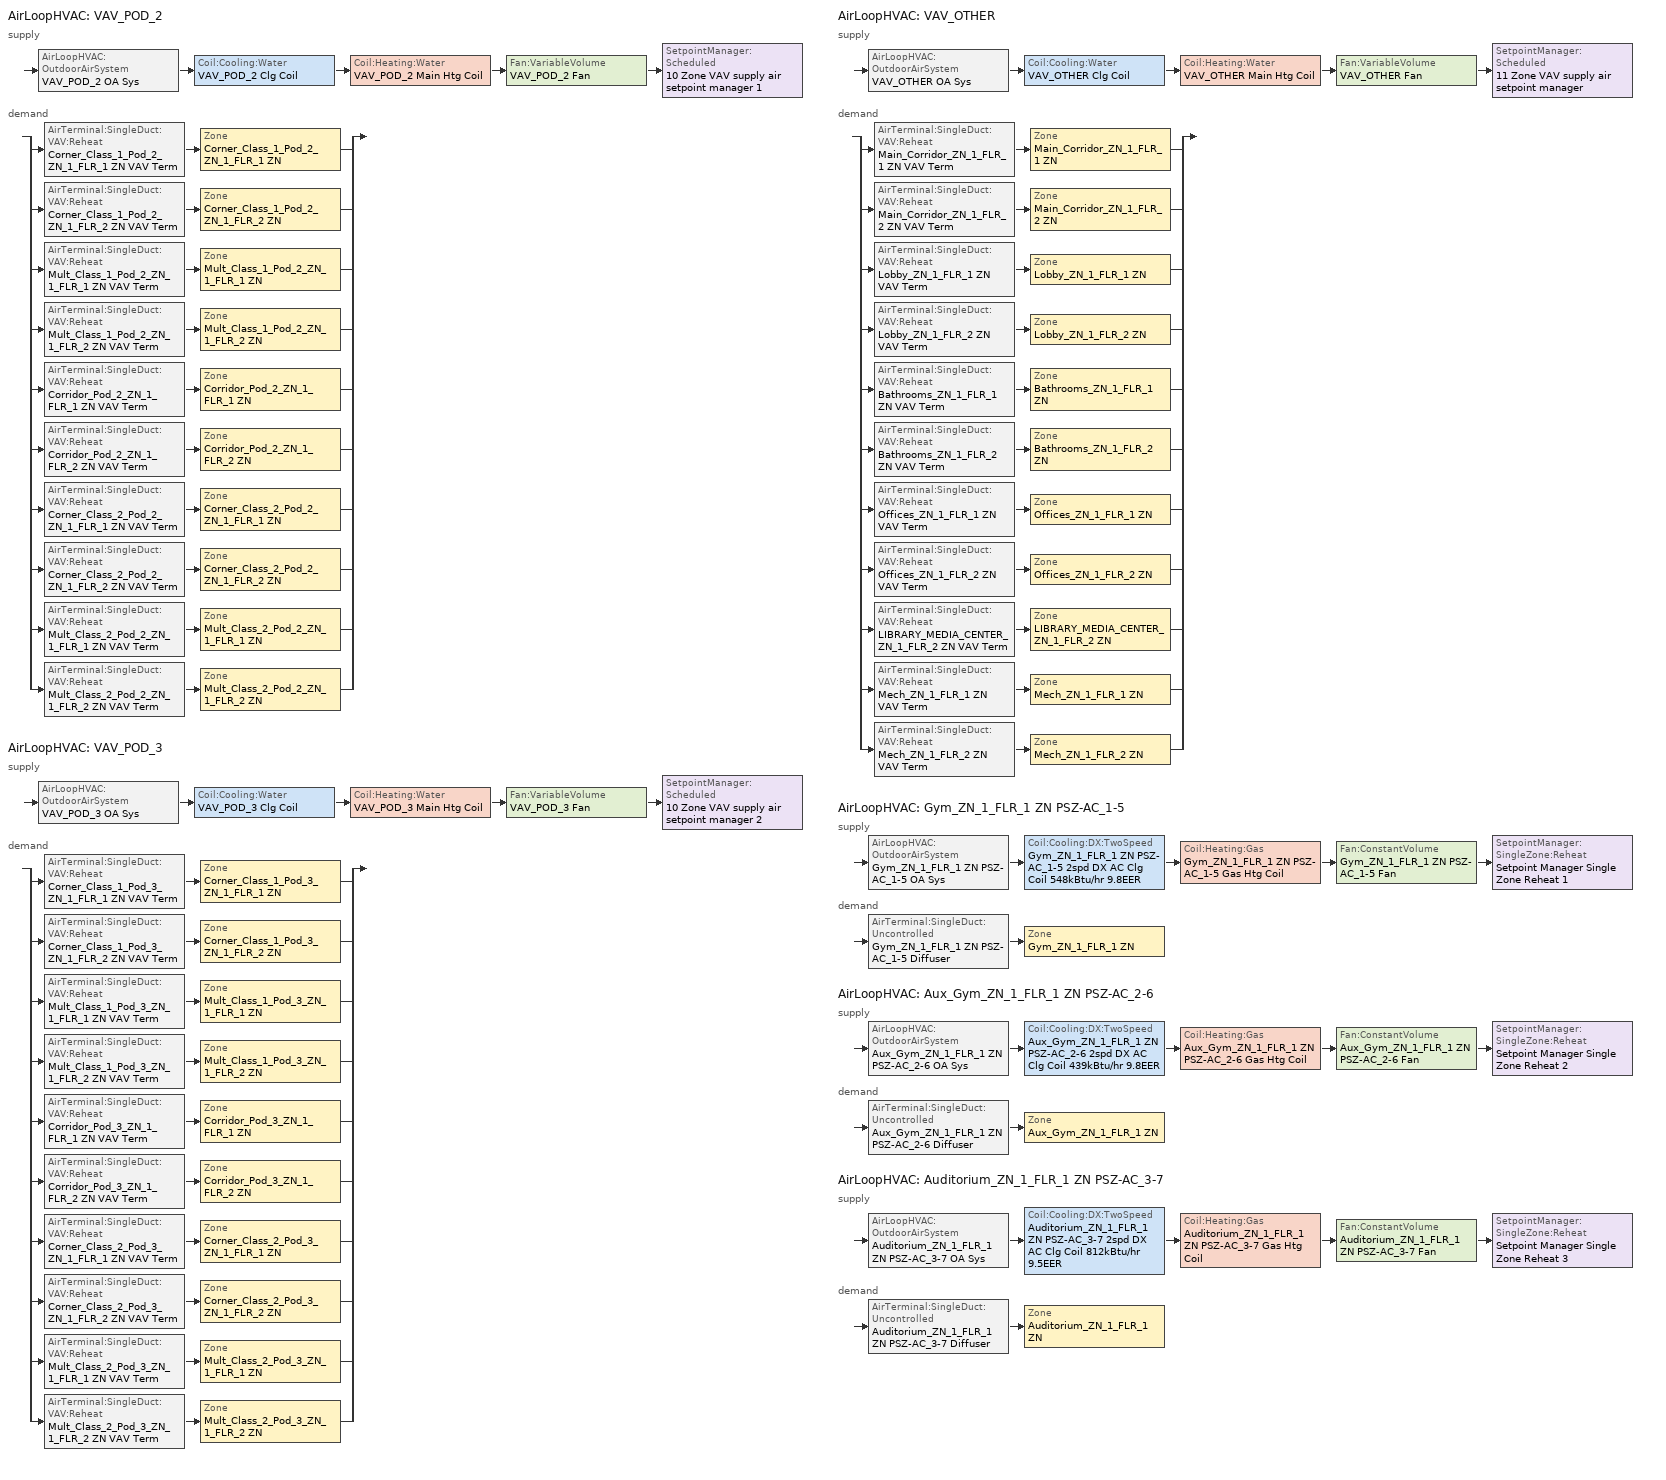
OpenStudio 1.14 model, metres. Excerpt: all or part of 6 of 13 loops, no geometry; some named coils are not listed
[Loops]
AirLoopHVAC 'VAV_POD_2'
 supply: AirLoopHVAC:OutdoorAirSystem 'VAV_POD_2 OA Sys' > Coil:Cooling:Water 'VAV_POD_2 Clg Coil' > Coil:Heating:Water 'VAV_POD_2 Main Htg Coil' > Fan:VariableVolume 'VAV_POD_2 Fan' > SetpointManager:Scheduled '10 Zone VAV supply air setpoint manager 1'
 demand: split
  | AirTerminal:SingleDuct:VAV:Reheat 'Corner_Class_1_Pod_2_ZN_1_FLR_1 ZN VAV Term' > Zone 'Corner_Class_1_Pod_2_ZN_1_FLR_1 ZN'
  | AirTerminal:SingleDuct:VAV:Reheat 'Corner_Class_1_Pod_2_ZN_1_FLR_2 ZN VAV Term' > Zone 'Corner_Class_1_Pod_2_ZN_1_FLR_2 ZN'
  | AirTerminal:SingleDuct:VAV:Reheat 'Mult_Class_1_Pod_2_ZN_1_FLR_1 ZN VAV Term' > Zone 'Mult_Class_1_Pod_2_ZN_1_FLR_1 ZN'
  | AirTerminal:SingleDuct:VAV:Reheat 'Mult_Class_1_Pod_2_ZN_1_FLR_2 ZN VAV Term' > Zone 'Mult_Class_1_Pod_2_ZN_1_FLR_2 ZN'
  | AirTerminal:SingleDuct:VAV:Reheat 'Corridor_Pod_2_ZN_1_FLR_1 ZN VAV Term' > Zone 'Corridor_Pod_2_ZN_1_FLR_1 ZN'
  | AirTerminal:SingleDuct:VAV:Reheat 'Corridor_Pod_2_ZN_1_FLR_2 ZN VAV Term' > Zone 'Corridor_Pod_2_ZN_1_FLR_2 ZN'
  | AirTerminal:SingleDuct:VAV:Reheat 'Corner_Class_2_Pod_2_ZN_1_FLR_1 ZN VAV Term' > Zone 'Corner_Class_2_Pod_2_ZN_1_FLR_1 ZN'
  | AirTerminal:SingleDuct:VAV:Reheat 'Corner_Class_2_Pod_2_ZN_1_FLR_2 ZN VAV Term' > Zone 'Corner_Class_2_Pod_2_ZN_1_FLR_2 ZN'
  | AirTerminal:SingleDuct:VAV:Reheat 'Mult_Class_2_Pod_2_ZN_1_FLR_1 ZN VAV Term' > Zone 'Mult_Class_2_Pod_2_ZN_1_FLR_1 ZN'
  | AirTerminal:SingleDuct:VAV:Reheat 'Mult_Class_2_Pod_2_ZN_1_FLR_2 ZN VAV Term' > Zone 'Mult_Class_2_Pod_2_ZN_1_FLR_2 ZN'
AirLoopHVAC 'VAV_POD_3'
 supply: AirLoopHVAC:OutdoorAirSystem 'VAV_POD_3 OA Sys' > Coil:Cooling:Water 'VAV_POD_3 Clg Coil' > Coil:Heating:Water 'VAV_POD_3 Main Htg Coil' > Fan:VariableVolume 'VAV_POD_3 Fan' > SetpointManager:Scheduled '10 Zone VAV supply air setpoint manager 2'
 demand: split
  | AirTerminal:SingleDuct:VAV:Reheat 'Corner_Class_1_Pod_3_ZN_1_FLR_1 ZN VAV Term' > Zone 'Corner_Class_1_Pod_3_ZN_1_FLR_1 ZN'
  | AirTerminal:SingleDuct:VAV:Reheat 'Corner_Class_1_Pod_3_ZN_1_FLR_2 ZN VAV Term' > Zone 'Corner_Class_1_Pod_3_ZN_1_FLR_2 ZN'
  | AirTerminal:SingleDuct:VAV:Reheat 'Mult_Class_1_Pod_3_ZN_1_FLR_1 ZN VAV Term' > Zone 'Mult_Class_1_Pod_3_ZN_1_FLR_1 ZN'
  | AirTerminal:SingleDuct:VAV:Reheat 'Mult_Class_1_Pod_3_ZN_1_FLR_2 ZN VAV Term' > Zone 'Mult_Class_1_Pod_3_ZN_1_FLR_2 ZN'
  | AirTerminal:SingleDuct:VAV:Reheat 'Corridor_Pod_3_ZN_1_FLR_1 ZN VAV Term' > Zone 'Corridor_Pod_3_ZN_1_FLR_1 ZN'
  | AirTerminal:SingleDuct:VAV:Reheat 'Corridor_Pod_3_ZN_1_FLR_2 ZN VAV Term' > Zone 'Corridor_Pod_3_ZN_1_FLR_2 ZN'
  | AirTerminal:SingleDuct:VAV:Reheat 'Corner_Class_2_Pod_3_ZN_1_FLR_1 ZN VAV Term' > Zone 'Corner_Class_2_Pod_3_ZN_1_FLR_1 ZN'
  | AirTerminal:SingleDuct:VAV:Reheat 'Corner_Class_2_Pod_3_ZN_1_FLR_2 ZN VAV Term' > Zone 'Corner_Class_2_Pod_3_ZN_1_FLR_2 ZN'
  | AirTerminal:SingleDuct:VAV:Reheat 'Mult_Class_2_Pod_3_ZN_1_FLR_1 ZN VAV Term' > Zone 'Mult_Class_2_Pod_3_ZN_1_FLR_1 ZN'
  | AirTerminal:SingleDuct:VAV:Reheat 'Mult_Class_2_Pod_3_ZN_1_FLR_2 ZN VAV Term' > Zone 'Mult_Class_2_Pod_3_ZN_1_FLR_2 ZN'
AirLoopHVAC 'VAV_OTHER'
 supply: AirLoopHVAC:OutdoorAirSystem 'VAV_OTHER OA Sys' > Coil:Cooling:Water 'VAV_OTHER Clg Coil' > Coil:Heating:Water 'VAV_OTHER Main Htg Coil' > Fan:VariableVolume 'VAV_OTHER Fan' > SetpointManager:Scheduled '11 Zone VAV supply air setpoint manager'
 demand: split
  | AirTerminal:SingleDuct:VAV:Reheat 'Main_Corridor_ZN_1_FLR_1 ZN VAV Term' > Zone 'Main_Corridor_ZN_1_FLR_1 ZN'
  | AirTerminal:SingleDuct:VAV:Reheat 'Main_Corridor_ZN_1_FLR_2 ZN VAV Term' > Zone 'Main_Corridor_ZN_1_FLR_2 ZN'
  | AirTerminal:SingleDuct:VAV:Reheat 'Lobby_ZN_1_FLR_1 ZN VAV Term' > Zone 'Lobby_ZN_1_FLR_1 ZN'
  | AirTerminal:SingleDuct:VAV:Reheat 'Lobby_ZN_1_FLR_2 ZN VAV Term' > Zone 'Lobby_ZN_1_FLR_2 ZN'
  | AirTerminal:SingleDuct:VAV:Reheat 'Bathrooms_ZN_1_FLR_1 ZN VAV Term' > Zone 'Bathrooms_ZN_1_FLR_1 ZN'
  | AirTerminal:SingleDuct:VAV:Reheat 'Bathrooms_ZN_1_FLR_2 ZN VAV Term' > Zone 'Bathrooms_ZN_1_FLR_2 ZN'
  | AirTerminal:SingleDuct:VAV:Reheat 'Offices_ZN_1_FLR_1 ZN VAV Term' > Zone 'Offices_ZN_1_FLR_1 ZN'
  | AirTerminal:SingleDuct:VAV:Reheat 'Offices_ZN_1_FLR_2 ZN VAV Term' > Zone 'Offices_ZN_1_FLR_2 ZN'
  | AirTerminal:SingleDuct:VAV:Reheat 'LIBRARY_MEDIA_CENTER_ZN_1_FLR_2 ZN VAV Term' > Zone 'LIBRARY_MEDIA_CENTER_ZN_1_FLR_2 ZN'
  | AirTerminal:SingleDuct:VAV:Reheat 'Mech_ZN_1_FLR_1 ZN VAV Term' > Zone 'Mech_ZN_1_FLR_1 ZN'
  | AirTerminal:SingleDuct:VAV:Reheat 'Mech_ZN_1_FLR_2 ZN VAV Term' > Zone 'Mech_ZN_1_FLR_2 ZN'
AirLoopHVAC 'Gym_ZN_1_FLR_1 ZN PSZ-AC_1-5'
 supply: AirLoopHVAC:OutdoorAirSystem 'Gym_ZN_1_FLR_1 ZN PSZ-AC_1-5 OA Sys' > Coil:Cooling:DX:TwoSpeed 'Gym_ZN_1_FLR_1 ZN PSZ-AC_1-5 2spd DX AC Clg Coil 548kBtu/hr 9.8EER' > Coil:Heating:Gas 'Gym_ZN_1_FLR_1 ZN PSZ-AC_1-5 Gas Htg Coil' > Fan:ConstantVolume 'Gym_ZN_1_FLR_1 ZN PSZ-AC_1-5 Fan' > SetpointManager:SingleZone:Reheat 'Setpoint Manager Single Zone Reheat 1'
 demand: AirTerminal:SingleDuct:Uncontrolled 'Gym_ZN_1_FLR_1 ZN PSZ-AC_1-5 Diffuser' > Zone 'Gym_ZN_1_FLR_1 ZN'
AirLoopHVAC 'Aux_Gym_ZN_1_FLR_1 ZN PSZ-AC_2-6'
 supply: AirLoopHVAC:OutdoorAirSystem 'Aux_Gym_ZN_1_FLR_1 ZN PSZ-AC_2-6 OA Sys' > Coil:Cooling:DX:TwoSpeed 'Aux_Gym_ZN_1_FLR_1 ZN PSZ-AC_2-6 2spd DX AC Clg Coil 439kBtu/hr 9.8EER' > Coil:Heating:Gas 'Aux_Gym_ZN_1_FLR_1 ZN PSZ-AC_2-6 Gas Htg Coil' > Fan:ConstantVolume 'Aux_Gym_ZN_1_FLR_1 ZN PSZ-AC_2-6 Fan' > SetpointManager:SingleZone:Reheat 'Setpoint Manager Single Zone Reheat 2'
 demand: AirTerminal:SingleDuct:Uncontrolled 'Aux_Gym_ZN_1_FLR_1 ZN PSZ-AC_2-6 Diffuser' > Zone 'Aux_Gym_ZN_1_FLR_1 ZN'
AirLoopHVAC 'Auditorium_ZN_1_FLR_1 ZN PSZ-AC_3-7'
 supply: AirLoopHVAC:OutdoorAirSystem 'Auditorium_ZN_1_FLR_1 ZN PSZ-AC_3-7 OA Sys' > Coil:Cooling:DX:TwoSpeed 'Auditorium_ZN_1_FLR_1 ZN PSZ-AC_3-7 2spd DX AC Clg Coil 812kBtu/hr 9.5EER' > Coil:Heating:Gas 'Auditorium_ZN_1_FLR_1 ZN PSZ-AC_3-7 Gas Htg Coil' > Fan:ConstantVolume 'Auditorium_ZN_1_FLR_1 ZN PSZ-AC_3-7 Fan' > SetpointManager:SingleZone:Reheat 'Setpoint Manager Single Zone Reheat 3'
 demand: AirTerminal:SingleDuct:Uncontrolled 'Auditorium_ZN_1_FLR_1 ZN PSZ-AC_3-7 Diffuser' > Zone 'Auditorium_ZN_1_FLR_1 ZN'
[Sizing:Zone] Zone Cooling Design Supply Air Temperature Input Method=SupplyAirTemperature; Zone Cooling Design Supply Air Temperature {C}=12.8; Zone Cooling Design Supply Air Temperature Difference {deltaC}=11.11; Zone Heating Design Supply Air Temperature Input Method=SupplyAirTemperature; Zone Heating Design Supply Air Temperature {C}=40; Zone Heating Design Supply Air Temperature Difference {deltaC}=11.11; Zone Cooling Design Supply Air Humidity Ratio {kg-H2O/kg-air}=0.0085; Zone Heating Design Supply Air Humidity Ratio {kg-H2O/kg-air}=0.008; Cooling Design Air Flow Method=DesignDay; Heating Design Air Flow Method=DesignDay; Account for Dedicated Outdoor Air System=No; Dedicated Outdoor Air System Control Strategy=NeutralSupplyAir; Dedicated Outdoor Air Low Setpoint Temperature for Design {C}=autosize; Dedicated Outdoor Air High Setpoint Temperature for Design {C}=autosize
Offices_ZN_1_FLR_1 ZN; Mult_Class_2_Pod_2_ZN_1_FLR_2 ZN; Lobby_ZN_1_FLR_2 ZN; Corridor_Pod_3_ZN_1_FLR_2 ZN; Mult_Class_2_Pod_3_ZN_1_FLR_1 ZN; Main_Corridor_ZN_1_FLR_2 ZN; Main_Corridor_ZN_1_FLR_1 ZN; Lobby_ZN_1_FLR_1 ZN; Mech_ZN_1_FLR_2 ZN; Corridor_Pod_3_ZN_1_FLR_1 ZN; Gym_ZN_1_FLR_1 ZN; Offices_ZN_1_FLR_2 ZN; Corner_Class_1_Pod_2_ZN_1_FLR_2 ZN; Corner_Class_2_Pod_2_ZN_1_FLR_2 ZN; Mult_Class_2_Pod_2_ZN_1_FLR_1 ZN; Mult_Class_2_Pod_3_ZN_1_FLR_2 ZN; Bathrooms_ZN_1_FLR_2 ZN; Aux_Gym_ZN_1_FLR_1 ZN; LIBRARY_MEDIA_CENTER_ZN_1_FLR_2 ZN; Auditorium_ZN_1_FLR_1 ZN; Corridor_Pod_2_ZN_1_FLR_1 ZN; Corner_Class_1_Pod_3_ZN_1_FLR_1 ZN; Mult_Class_1_Pod_2_ZN_1_FLR_2 ZN; Corridor_Pod_2_ZN_1_FLR_2 ZN; Mult_Class_1_Pod_2_ZN_1_FLR_1 ZN; Bathrooms_ZN_1_FLR_1 ZN; Mult_Class_1_Pod_3_ZN_1_FLR_1 ZN; Corner_Class_1_Pod_2_ZN_1_FLR_1 ZN; Corner_Class_2_Pod_2_ZN_1_FLR_1 ZN; Corner_Class_1_Pod_3_ZN_1_FLR_2 ZN; Mult_Class_1_Pod_3_ZN_1_FLR_2 ZN; Corner_Class_2_Pod_3_ZN_1_FLR_1 ZN; Corner_Class_2_Pod_3_ZN_1_FLR_2 ZN
[Zone equipment]
Offices_ZN_1_FLR_1 ZN: Offices_ZN_1_FLR_1 ZN VAV Term
Mult_Class_2_Pod_2_ZN_1_FLR_2 ZN: Mult_Class_2_Pod_2_ZN_1_FLR_2 ZN VAV Term
Lobby_ZN_1_FLR_2 ZN: Lobby_ZN_1_FLR_2 ZN VAV Term
Corridor_Pod_3_ZN_1_FLR_2 ZN: Corridor_Pod_3_ZN_1_FLR_2 ZN VAV Term
Mult_Class_2_Pod_3_ZN_1_FLR_1 ZN: Mult_Class_2_Pod_3_ZN_1_FLR_1 ZN VAV Term
Main_Corridor_ZN_1_FLR_2 ZN: Main_Corridor_ZN_1_FLR_2 ZN VAV Term
Main_Corridor_ZN_1_FLR_1 ZN: Main_Corridor_ZN_1_FLR_1 ZN VAV Term
Lobby_ZN_1_FLR_1 ZN: Lobby_ZN_1_FLR_1 ZN VAV Term
Mech_ZN_1_FLR_2 ZN: Mech_ZN_1_FLR_2 ZN VAV Term
Corridor_Pod_3_ZN_1_FLR_1 ZN: Corridor_Pod_3_ZN_1_FLR_1 ZN VAV Term
Gym_ZN_1_FLR_1 ZN: Gym_ZN_1_FLR_1 ZN PSZ-AC_1-5 Diffuser
Offices_ZN_1_FLR_2 ZN: Offices_ZN_1_FLR_2 ZN VAV Term
Corner_Class_1_Pod_2_ZN_1_FLR_2 ZN: Corner_Class_1_Pod_2_ZN_1_FLR_2 ZN VAV Term
Corner_Class_2_Pod_2_ZN_1_FLR_2 ZN: Corner_Class_2_Pod_2_ZN_1_FLR_2 ZN VAV Term
Mult_Class_2_Pod_2_ZN_1_FLR_1 ZN: Mult_Class_2_Pod_2_ZN_1_FLR_1 ZN VAV Term
Mult_Class_2_Pod_3_ZN_1_FLR_2 ZN: Mult_Class_2_Pod_3_ZN_1_FLR_2 ZN VAV Term
Bathrooms_ZN_1_FLR_2 ZN: Bathrooms_ZN_1_FLR_2 ZN VAV Term, Bathrooms_ZN_1_FLR_2 ZN Exhaust Fan
Aux_Gym_ZN_1_FLR_1 ZN: Aux_Gym_ZN_1_FLR_1 ZN PSZ-AC_2-6 Diffuser
LIBRARY_MEDIA_CENTER_ZN_1_FLR_2 ZN: LIBRARY_MEDIA_CENTER_ZN_1_FLR_2 ZN VAV Term
Auditorium_ZN_1_FLR_1 ZN: Auditorium_ZN_1_FLR_1 ZN PSZ-AC_3-7 Diffuser
Corridor_Pod_2_ZN_1_FLR_1 ZN: Corridor_Pod_2_ZN_1_FLR_1 ZN VAV Term
Corner_Class_1_Pod_3_ZN_1_FLR_1 ZN: Corner_Class_1_Pod_3_ZN_1_FLR_1 ZN VAV Term
Mech_ZN_1_FLR_1 ZN: Mech_ZN_1_FLR_1 ZN VAV Term
Mult_Class_1_Pod_2_ZN_1_FLR_2 ZN: Mult_Class_1_Pod_2_ZN_1_FLR_2 ZN VAV Term
Corridor_Pod_2_ZN_1_FLR_2 ZN: Corridor_Pod_2_ZN_1_FLR_2 ZN VAV Term
Mult_Class_1_Pod_2_ZN_1_FLR_1 ZN: Mult_Class_1_Pod_2_ZN_1_FLR_1 ZN VAV Term
Bathrooms_ZN_1_FLR_1 ZN: Bathrooms_ZN_1_FLR_1 ZN VAV Term, Bathrooms_ZN_1_FLR_1 ZN Exhaust Fan
Mult_Class_1_Pod_3_ZN_1_FLR_1 ZN: Mult_Class_1_Pod_3_ZN_1_FLR_1 ZN VAV Term
Corner_Class_1_Pod_2_ZN_1_FLR_1 ZN: Corner_Class_1_Pod_2_ZN_1_FLR_1 ZN VAV Term
Corner_Class_2_Pod_2_ZN_1_FLR_1 ZN: Corner_Class_2_Pod_2_ZN_1_FLR_1 ZN VAV Term
Corner_Class_1_Pod_3_ZN_1_FLR_2 ZN: Corner_Class_1_Pod_3_ZN_1_FLR_2 ZN VAV Term
Mult_Class_1_Pod_3_ZN_1_FLR_2 ZN: Mult_Class_1_Pod_3_ZN_1_FLR_2 ZN VAV Term
Corner_Class_2_Pod_3_ZN_1_FLR_1 ZN: Corner_Class_2_Pod_3_ZN_1_FLR_1 ZN VAV Term
Corner_Class_2_Pod_3_ZN_1_FLR_2 ZN: Corner_Class_2_Pod_3_ZN_1_FLR_2 ZN VAV Term
[SetpointManager:Scheduled] Control Variable=Temperature
Name | Schedule
10 Zone VAV supply air setpoint manager 1 | Supply Air Temp - 55.04F 1
10 Zone VAV supply air setpoint manager 2 | Supply Air Temp - 55.04F 2
11 Zone VAV supply air setpoint manager | Supply Air Temp - 55.04F 3
[AirLoopHVAC] Availability Schedule=SchoolSecondary HVACOperationSchd; Design Supply Air Flow Rate {m3/s}=AutoSize
Name | Availability Manager
VAV_POD_2 | Availability Manager Night Cycle 2
VAV_POD_3 | Availability Manager Night Cycle 3
VAV_OTHER | Availability Manager Night Cycle 4
Gym_ZN_1_FLR_1 ZN PSZ-AC_1-5 | Availability Manager Night Cycle 5
Aux_Gym_ZN_1_FLR_1 ZN PSZ-AC_2-6 | Availability Manager Night Cycle 6
Auditorium_ZN_1_FLR_1 ZN PSZ-AC_3-7 | Availability Manager Night Cycle 7
[Sizing:System] Type of Load to Size On=Sensible; Preheat Design Temperature {C}=7; Preheat Design Humidity Ratio {kg-H2O/kg-Air}=0.008; Precool Design Temperature {C}=12.8; Precool Design Humidity Ratio {kg-H2O/kg-Air}=0.008; Central Cooling Design Supply Air Temperature {C}=12.8; Sizing Option=Coincident; 100% Outdoor Air in Cooling=No; 100% Outdoor Air in Heating=No; Central Cooling Design Supply Air Humidity Ratio {kg-H2O/kg-Air}=0.0085; Central Heating Design Supply Air Humidity Ratio {kg-H2O/kg-Air}=0.008; Cooling Design Air Flow Method=DesignDay; Cooling Design Air Flow Rate {m3/s}=0; Heating Design Air Flow Method=DesignDay; Heating Design Air Flow Rate {m3/s}=0; System Outdoor Air Method=ZoneSum; Zone Maximum Outdoor Air Fraction=1; Cooling Supply Air Flow Rate Per Floor Area {m3/s-m2}=0.00996765; Cooling Fraction of Autosized Cooling Supply Air Flow Rate=1; Cooling Supply Air Flow Rate Per Unit Cooling Capacity {m3/s-W}=3.94755e-05; Heating Supply Air Flow Rate Per Floor Area {m3/s-m2}=0.00996765; Heating Fraction of Autosized Heating Supply Air Flow Rate=1; Heating Fraction of Autosized Cooling Supply Air Flow Rate=1; Heating Supply Air Flow Rate Per Unit Heating Capacity {m3/s-W}=3.15882e-05; Cooling Design Capacity Method=CoolingDesignCapacity; Cooling Design Capacity {W}=autosize; Cooling Design Capacity Per Floor Area {W/m2}=234.7; Fraction of Autosized Cooling Design Capacity=1; Heating Design Capacity Method=HeatingDesignCapacity; Heating Design Capacity {W}=autosize; Heating Design Capacity Per Floor Area {W/m2}=157; Fraction of Autosized Heating Design Capacity=1; Central Cooling Capacity Control Method=OnOff
Name | Design Outdoor Air Flow Rate {m3/s} | Minimum System Air Flow Ratio | Central Heating Design Supply Air Temperature {C}
VAV_POD_2; VAV_POD_3 | 9.493504 | 0.3 | 12.8
VAV_OTHER | 4.61027 | 0.3 | 12.8
Gym_ZN_1_FLR_1 ZN PSZ-AC_1-5; Aux_Gym_ZN_1_FLR_1 ZN PSZ-AC_2-6; Auditorium_ZN_1_FLR_1 ZN PSZ-AC_3-7 | Autosize | 1 | 40
[Fan:VariableVolume] Availability Schedule=Always On Discrete; Fan Efficiency=0.61165; Pressure Rise {Pa}=1389.92; Maximum Flow Rate {m3/s}=Autosize; Fan Power Minimum Flow Rate Input Method=Fraction; Fan Power Minimum Flow Fraction=0.25; Fan Power Minimum Air Flow Rate {m3/s}=0; Motor Efficiency=0.941; Motor In Airstream Fraction=1; Fan Power Coefficient 1=0.04076; Fan Power Coefficient 2=0.0881; Fan Power Coefficient 3=-0.0729; Fan Power Coefficient 4=0.9437; Fan Power Coefficient 5=0
VAV_POD_2 Fan; VAV_POD_3 Fan; VAV_OTHER Fan
[Controller:OutdoorAir] Maximum Outdoor Air Flow Rate {m3/s}=Autosize; Economizer Control Type=DifferentialEnthalpy; Economizer Control Action Type=ModulateFlow; Lockout Type=NoLockout; Minimum Limit Type=FixedMinimum; High Humidity Control=No; Heat Recovery Bypass Control Type=BypassWhenOAFlowGreaterThanMinimum
Name | Minimum Outdoor Air Flow Rate {m3/s} | Controller Mechanical Ventilation | Minimum Outdoor Air Schedule | Maximum Fraction of Outdoor Air Schedule
VAV_POD_2 OA Controller | autosize | VAV_POD_2 Vent Controller
VAV_POD_3 OA Controller | autosize | VAV_POD_3 Vent Controller
VAV_OTHER OA Controller | autosize | VAV_OTHER Vent Controller
Gym_ZN_1_FLR_1 ZN PSZ-AC_1-5 OA Sys Controller | Autosize | Controller Mechanical Ventilation 1 | SchoolSecondary MinOA_MotorizedDamper_Sched | GymZN1FLR1ZNPSZAC15maxOASch
Aux_Gym_ZN_1_FLR_1 ZN PSZ-AC_2-6 OA Sys Controller | Autosize | Controller Mechanical Ventilation 2 | SchoolSecondary MinOA_MotorizedDamper_Sched | AuxGymZN1FLR1ZNPSZAC26maxOASch
Auditorium_ZN_1_FLR_1 ZN PSZ-AC_3-7 OA Sys Controller | Autosize | Controller Mechanical Ventilation 3 | SchoolSecondary MinOA_MotorizedDamper_Sched | AuditoriumZN1FLR1ZNPSZAC37maxOASch
[Controller:MechanicalVentilation] Availability Schedule=Always On Discrete; System Outdoor Air Method=ZoneSum
VAV_POD_2 Vent Controller; VAV_POD_3 Vent Controller; VAV_OTHER Vent Controller; Controller Mechanical Ventilation 1; Controller Mechanical Ventilation 2; Controller Mechanical Ventilation 3
[AirLoopHVAC:OutdoorAirSystem]
Name | Controller
VAV_POD_2 OA Sys | VAV_POD_2 OA Controller
VAV_POD_3 OA Sys | VAV_POD_3 OA Controller
VAV_OTHER OA Sys | VAV_OTHER OA Controller
Gym_ZN_1_FLR_1 ZN PSZ-AC_1-5 OA Sys | Gym_ZN_1_FLR_1 ZN PSZ-AC_1-5 OA Sys Controller
Aux_Gym_ZN_1_FLR_1 ZN PSZ-AC_2-6 OA Sys | Aux_Gym_ZN_1_FLR_1 ZN PSZ-AC_2-6 OA Sys Controller
Auditorium_ZN_1_FLR_1 ZN PSZ-AC_3-7 OA Sys | Auditorium_ZN_1_FLR_1 ZN PSZ-AC_3-7 OA Sys Controller
[AvailabilityManager:NightCycle] Control Type=CycleOnAny; Thermostat Tolerance {deltaC}=1
Name | Cycling Run Time {s}
Availability Manager Night Cycle 2; Availability Manager Night Cycle 3; Availability Manager Night Cycle 4 | 3600
Availability Manager Night Cycle 5; Availability Manager Night Cycle 6; Availability Manager Night Cycle 7 | 1800
[AirTerminal:SingleDuct:VAV:Reheat] Availability Schedule=Always On Discrete; Maximum Air Flow Rate {m3/s}=AutoSize; Zone Minimum Air Flow Input Method=Constant; Fixed Minimum Air Flow Rate {m3/s}=0; Maximum Hot Water or Steam Flow Rate {m3/s}=AutoSize; Minimum Hot Water or Steam Flow Rate {m3/s}=0; Convergence Tolerance=0.001; Damper Heating Action=Reverse; Maximum Flow per Zone Floor Area During Reheat {m3/s-m2}=0; Maximum Flow Fraction During Reheat=0.5; Maximum Reheat Air Temperature {C}=40; Control For Outdoor Air=No
Name | Constant Minimum Air Flow Fraction | Reheat Coil
Corner_Class_1_Pod_2_ZN_1_FLR_1 ZN VAV Term | 0.7 | Corner_Class_1_Pod_2_ZN_1_FLR_1 ZN Rht Coil
Corner_Class_1_Pod_2_ZN_1_FLR_2 ZN VAV Term | 0.7 | Corner_Class_1_Pod_2_ZN_1_FLR_2 ZN Rht Coil
Mult_Class_1_Pod_2_ZN_1_FLR_1 ZN VAV Term | 0.7 | Mult_Class_1_Pod_2_ZN_1_FLR_1 ZN Rht Coil
Mult_Class_1_Pod_2_ZN_1_FLR_2 ZN VAV Term | 0.7 | Mult_Class_1_Pod_2_ZN_1_FLR_2 ZN Rht Coil
Corridor_Pod_2_ZN_1_FLR_1 ZN VAV Term | 0.260461 | Corridor_Pod_2_ZN_1_FLR_1 ZN Rht Coil
Corridor_Pod_2_ZN_1_FLR_2 ZN VAV Term | 0.2 | Corridor_Pod_2_ZN_1_FLR_2 ZN Rht Coil
Corner_Class_2_Pod_2_ZN_1_FLR_1 ZN VAV Term | 0.7 | Corner_Class_2_Pod_2_ZN_1_FLR_1 ZN Rht Coil
Corner_Class_2_Pod_2_ZN_1_FLR_2 ZN VAV Term | 0.7 | Corner_Class_2_Pod_2_ZN_1_FLR_2 ZN Rht Coil
Mult_Class_2_Pod_2_ZN_1_FLR_1 ZN VAV Term | 0.7 | Mult_Class_2_Pod_2_ZN_1_FLR_1 ZN Rht Coil
Mult_Class_2_Pod_2_ZN_1_FLR_2 ZN VAV Term | 0.7 | Mult_Class_2_Pod_2_ZN_1_FLR_2 ZN Rht Coil
Corner_Class_1_Pod_3_ZN_1_FLR_1 ZN VAV Term | 0.7 | Corner_Class_1_Pod_3_ZN_1_FLR_1 ZN Rht Coil
Corner_Class_1_Pod_3_ZN_1_FLR_2 ZN VAV Term | 0.7 | Corner_Class_1_Pod_3_ZN_1_FLR_2 ZN Rht Coil
Mult_Class_1_Pod_3_ZN_1_FLR_1 ZN VAV Term | 0.7 | Mult_Class_1_Pod_3_ZN_1_FLR_1 ZN Rht Coil
Mult_Class_1_Pod_3_ZN_1_FLR_2 ZN VAV Term | 0.7 | Mult_Class_1_Pod_3_ZN_1_FLR_2 ZN Rht Coil
Corridor_Pod_3_ZN_1_FLR_1 ZN VAV Term | 0.266166 | Corridor_Pod_3_ZN_1_FLR_1 ZN Rht Coil
Corridor_Pod_3_ZN_1_FLR_2 ZN VAV Term | 0.2 | Corridor_Pod_3_ZN_1_FLR_2 ZN Rht Coil
Corner_Class_2_Pod_3_ZN_1_FLR_1 ZN VAV Term | 0.7 | Corner_Class_2_Pod_3_ZN_1_FLR_1 ZN Rht Coil
Corner_Class_2_Pod_3_ZN_1_FLR_2 ZN VAV Term | 0.7 | Corner_Class_2_Pod_3_ZN_1_FLR_2 ZN Rht Coil
Mult_Class_2_Pod_3_ZN_1_FLR_1 ZN VAV Term | 0.7 | Mult_Class_2_Pod_3_ZN_1_FLR_1 ZN Rht Coil
Mult_Class_2_Pod_3_ZN_1_FLR_2 ZN VAV Term | 0.7 | Mult_Class_2_Pod_3_ZN_1_FLR_2 ZN Rht Coil
Main_Corridor_ZN_1_FLR_1 ZN VAV Term | 0.37827 | Main_Corridor_ZN_1_FLR_1 ZN Rht Coil
Main_Corridor_ZN_1_FLR_2 ZN VAV Term | 0.24547 | Main_Corridor_ZN_1_FLR_2 ZN Rht Coil
Lobby_ZN_1_FLR_1 ZN VAV Term | 0.304504 | Lobby_ZN_1_FLR_1 ZN Rht Coil
Lobby_ZN_1_FLR_2 ZN VAV Term | 0.201836 | Lobby_ZN_1_FLR_2 ZN Rht Coil
Bathrooms_ZN_1_FLR_1 ZN VAV Term | 0.296784 | Bathrooms_ZN_1_FLR_1 ZN Rht Coil
Bathrooms_ZN_1_FLR_2 ZN VAV Term | 0.203394 | Bathrooms_ZN_1_FLR_2 ZN Rht Coil
Offices_ZN_1_FLR_1 ZN VAV Term | 0.259519 | Offices_ZN_1_FLR_1 ZN Rht Coil
Offices_ZN_1_FLR_2 ZN VAV Term | 0.2 | Offices_ZN_1_FLR_2 ZN Rht Coil
LIBRARY_MEDIA_CENTER_ZN_1_FLR_2 ZN VAV Term | 0.7 | LIBRARY_MEDIA_CENTER_ZN_1_FLR_2 ZN Rht Coil
Mech_ZN_1_FLR_1 ZN VAV Term | 0.36199 | Mech_ZN_1_FLR_1 ZN Rht Coil
Mech_ZN_1_FLR_2 ZN VAV Term | 0.670248 | Mech_ZN_1_FLR_2 ZN Rht Coil
[SetpointManager:SingleZone:Reheat] Minimum Supply Air Temperature {C}=10; Maximum Supply Air Temperature {C}=50
Name | Control Zone
Setpoint Manager Single Zone Reheat 1 | Gym_ZN_1_FLR_1 ZN
Setpoint Manager Single Zone Reheat 2 | Aux_Gym_ZN_1_FLR_1 ZN
Setpoint Manager Single Zone Reheat 3 | Auditorium_ZN_1_FLR_1 ZN
[Fan:ConstantVolume] Availability Schedule=SchoolSecondary HVACOperationSchd; Pressure Rise {Pa}=1018.77; Maximum Flow Rate {m3/s}=AutoSize
Name | Fan Efficiency | Motor Efficiency
Gym_ZN_1_FLR_1 ZN PSZ-AC_1-5 Fan; Aux_Gym_ZN_1_FLR_1 ZN PSZ-AC_2-6 Fan | 0.6006 | 0.924
Auditorium_ZN_1_FLR_1 ZN PSZ-AC_3-7 Fan | 0.6084 | 0.936
[Coil:Heating:Gas] Availability Schedule=Always On Discrete; Gas Burner Efficiency=0.8; Nominal Capacity {W}=AutoSize; Parasitic Electric Load {W}=0; Parasitic Gas Load {W}=0
Gym_ZN_1_FLR_1 ZN PSZ-AC_1-5 Gas Htg Coil; Aux_Gym_ZN_1_FLR_1 ZN PSZ-AC_2-6 Gas Htg Coil; Auditorium_ZN_1_FLR_1 ZN PSZ-AC_3-7 Gas Htg Coil
[Coil:Cooling:DX:TwoSpeed] Availability Schedule=Always On Discrete; Rated High Speed Total Cooling Capacity {W}=Autosize; Rated High Speed Sensible Heat Ratio=Autosize; Rated High Speed Air Flow Rate {m3/s}=Autosize; Rated Low Speed Total Cooling Capacity {W}=Autosize; Rated Low Speed Sensible Heat Ratio=0.69; Condenser Type=AirCooled; High Speed Evaporative Condenser Effectiveness=0; High Speed Evaporative Condenser Air Flow Rate {m3/s}=Autosize; High Speed Evaporative Condenser Pump Rated Power Consumption {W}=Autosize; Low Speed Evaporative Condenser Effectiveness=0; Low Speed Evaporative Condenser Air Flow Rate {m3/s}=Autosize; Low Speed Evaporative Condenser Pump Rated Power Consumption {W}=Autosize; Basin Heater Capacity {W/K}=10; Basin Heater Setpoint Temperature {C}=2
Name | Rated High Speed COP {W/W} | Total Cooling Capacity Function of Temperature Curve | Total Cooling Capacity Function of Flow Fraction Curve | Energy Input Ratio Function of Temperature Curve | Energy Input Ratio Function of Flow Fraction Curve | Part Load Fraction Correlation Curve | Rated Low Speed COP {W/W} | Low Speed Total Cooling Capacity Function of Temperature Curve | Low Speed Energy Input Ratio Function of Temperature Curve
Gym_ZN_1_FLR_1 ZN PSZ-AC_1-5 2spd DX AC Clg Coil 548kBtu/hr 9.8EER | 3.39929 | PSZ-AC_Unitary_PackagecoolCapFT 6 | PSZ-AC_Unitary_PackagecoolFFF 3 | PSZ-AC DX Unitary Package EIRFT 6 | PSZ-AC_Unitary_PackagecoolEIRFFF 3 | PSZ-AC_Unitary_PackagecoolPLR 3 | 3.39929 | PSZ-AC_Unitary_PackagecoolCapFT 7 | PSZ-AC DX Unitary Package EIRFT 7
Aux_Gym_ZN_1_FLR_1 ZN PSZ-AC_2-6 2spd DX AC Clg Coil 439kBtu/hr 9.8EER | 3.39929 | PSZ-AC_Unitary_PackagecoolCapFT 2 | PSZ-AC_Unitary_PackagecoolFFF 1 | PSZ-AC DX Unitary Package EIRFT 2 | PSZ-AC_Unitary_PackagecoolEIRFFF 1 | PSZ-AC_Unitary_PackagecoolPLR 1 | 3.39929 | PSZ-AC_Unitary_PackagecoolCapFT 3 | PSZ-AC DX Unitary Package EIRFT 3
Auditorium_ZN_1_FLR_1 ZN PSZ-AC_3-7 2spd DX AC Clg Coil 812kBtu/hr 9.5EER | 3.2994 | PSZ-AC_Unitary_PackagecoolCapFT | PSZ-AC_Unitary_PackagecoolFFF | PSZ-AC DX Unitary Package EIRFT | PSZ-AC_Unitary_PackagecoolEIRFFF | PSZ-AC_Unitary_PackagecoolPLR | 3.2994 | PSZ-AC_Unitary_PackagecoolCapFT 1 | PSZ-AC DX Unitary Package EIRFT 1
[AirTerminal:SingleDuct:Uncontrolled] Availability Schedule=Always On Discrete; Maximum Air Flow Rate {m3/s}=AutoSize
Gym_ZN_1_FLR_1 ZN PSZ-AC_1-5 Diffuser; Aux_Gym_ZN_1_FLR_1 ZN PSZ-AC_2-6 Diffuser; Auditorium_ZN_1_FLR_1 ZN PSZ-AC_3-7 Diffuser
[Fan:ZoneExhaust] Availability Schedule=SchoolSecondary Hours_of_operation; Fan Efficiency=0.385; Pressure Rise {Pa}=124.544; Maximum Flow Rate {m3/s}=0.283168; System Availability Manager Coupling Mode=Decoupled
Bathrooms_ZN_1_FLR_1 ZN Exhaust Fan; Bathrooms_ZN_1_FLR_2 ZN Exhaust Fan
[EnergyManagementSystem:Sensor]
Name | Output Variable or Output Meter Index Key | Output Variable or Output Meter
AuditoriumZN1FLR1ZNPSZAC37DATRqd | Node 356 | System Node Setpoint Temperature
AuditoriumZN1FLR1ZNPSZAC37HeatingRTF | Auditorium_ZN_1_FLR_1 ZN PSZ-AC_3-7 Gas Htg Coil | Heating Coil Runtime Fraction
AuditoriumZN1FLR1ZNPSZAC37RTF | Auditorium_ZN_1_FLR_1 ZN PSZ-AC_3-7 2spd DX AC Clg Coil 812kBtu/hr 9.5EER | Cooling Coil Runtime Fraction
AuxGymZN1FLR1ZNPSZAC26DATRqd | Node 345 | System Node Setpoint Temperature
AuxGymZN1FLR1ZNPSZAC26HeatingRTF | Aux_Gym_ZN_1_FLR_1 ZN PSZ-AC_2-6 Gas Htg Coil | Heating Coil Runtime Fraction
AuxGymZN1FLR1ZNPSZAC26RTF | Aux_Gym_ZN_1_FLR_1 ZN PSZ-AC_2-6 2spd DX AC Clg Coil 439kBtu/hr 9.8EER | Cooling Coil Runtime Fraction
GymZN1FLR1ZNPSZAC15DATRqd | Node 334 | System Node Setpoint Temperature
GymZN1FLR1ZNPSZAC15HeatingRTF | Gym_ZN_1_FLR_1 ZN PSZ-AC_1-5 Gas Htg Coil | Heating Coil Runtime Fraction
GymZN1FLR1ZNPSZAC15RTF | Gym_ZN_1_FLR_1 ZN PSZ-AC_1-5 2spd DX AC Clg Coil 548kBtu/hr 9.8EER | Cooling Coil Runtime Fraction
[EnergyManagementSystem:InternalVariable]
Name | Internal Data Index Key | Internal Data Type
AuditoriumZN1FLR1ZNPSZAC37OADesignMass | Auditorium_ZN_1_FLR_1 ZN PSZ-AC_3-7 OA Sys Controller | Outdoor Air Controller Minimum Mass Flow Rate
AuditoriumZN1FLR1ZNPSZAC37FanDesignPressure | Auditorium_ZN_1_FLR_1 ZN PSZ-AC_3-7 Fan | Fan Nominal Pressure Rise
AuditoriumZN1FLR1ZNPSZAC37DesignFlowMass | Auditorium_ZN_1_FLR_1 ZN PSZ-AC_3-7 OA Sys Controller | Outdoor Air Controller Maximum Mass Flow Rate
AuxGymZN1FLR1ZNPSZAC26OADesignMass | Aux_Gym_ZN_1_FLR_1 ZN PSZ-AC_2-6 OA Sys Controller | Outdoor Air Controller Minimum Mass Flow Rate
AuxGymZN1FLR1ZNPSZAC26FanDesignPressure | Aux_Gym_ZN_1_FLR_1 ZN PSZ-AC_2-6 Fan | Fan Nominal Pressure Rise
AuxGymZN1FLR1ZNPSZAC26DesignFlowMass | Aux_Gym_ZN_1_FLR_1 ZN PSZ-AC_2-6 OA Sys Controller | Outdoor Air Controller Maximum Mass Flow Rate
GymZN1FLR1ZNPSZAC15OADesignMass | Gym_ZN_1_FLR_1 ZN PSZ-AC_1-5 OA Sys Controller | Outdoor Air Controller Minimum Mass Flow Rate
GymZN1FLR1ZNPSZAC15FanDesignPressure | Gym_ZN_1_FLR_1 ZN PSZ-AC_1-5 Fan | Fan Nominal Pressure Rise
GymZN1FLR1ZNPSZAC15DesignFlowMass | Gym_ZN_1_FLR_1 ZN PSZ-AC_1-5 OA Sys Controller | Outdoor Air Controller Maximum Mass Flow Rate
[EnergyManagementSystem:Program]
GymZN1FLR1ZNPSZAC15OptimumStartProg0: IF DaylightSavings==0 && DayOfWeek>1 && Hour==5 && OAT_3<23.9 && OAT_3>1.7; SET GymZN1FLR1ZNPSZAC15ClgSch0 = 29.4; SET GymZN1FLR1ZNPSZAC15HtgSch0 = 15.6; ELSEIF DaylightSavings==0 && DayOfWeek==1 && Hour==7 && OAT_3<23.9 && OAT_3>1.7; SET GymZN1FLR1ZNPSZAC15ClgSch0 = 29.4; SET GymZN1FLR1ZNPSZAC15HtgSch0 = 15.6; ELSEIF DaylightSavings==1 && DayOfWeek>1 && Hour==4 && OAT_3<23.9 && OAT_3>1.7; SET GymZN1FLR1ZNPSZAC15ClgSch0 = 29.4; SET GymZN1FLR1ZNPSZAC15HtgSch0 = 15.6; ELSEIF DaylightSavings==1 && DayOfWeek==1 && Hour==6 && OAT_3<23.9 && OAT_3>1.7; SET GymZN1FLR1ZNPSZAC15ClgSch0 = 29.4; SET GymZN1FLR1ZNPSZAC15HtgSch0 = 15.6; ELSE; SET GymZN1FLR1ZNPSZAC15ClgSch0 = NULL; SET GymZN1FLR1ZNPSZAC15HtgSch0 = NULL; ENDIF
KitchenZN1FLR1ZNPSZAC48SetNumberofStages: SET KitchenZN1FLR1ZNPSZAC48NumberofStages = 2
KitchenZN1FLR1ZNPSZAC48EconomizerCTRLProg: SET KitchenZN1FLR1ZNPSZAC48TimestepEconEff = 0.7; SET MaxE = 0.7; SET KitchenZN1FLR1ZNPSZAC48DATRqd = (KitchenZN1FLR1ZNPSZAC48DATRqd*1.8)+32; SET OATF = (OATF_4*1.8)+32; SET OAwbF = (OAWBC_4*1.8)+32; IF KitchenZN1FLR1ZNPSZAC48OAFlowMass > (KitchenZN1FLR1ZNPSZAC48OADesignMass*KitchenZN1FLR1ZNPSZAC48OASch); SET EconoActive = 1; ELSE; SET EconoActive = 0; ENDIF; SET dTNeeded = 75-KitchenZN1FLR1ZNPSZAC48DATRqd; SET CoolDesdT = ((98*0.15)+(75*(1-0.15)))-55; SET CoolLoad = dTNeeded/ CoolDesdT; IF CoolLoad > 1; SET CoolLoad = 1; ELSEIF CoolLoad < 0; SET CoolLoad = 0; ENDIF; IF EconoActive == 1; SET Stage = KitchenZN1FLR1ZNPSZAC48NumberofStages; IF Stage == 2; IF CoolLoad < 0.6; SET KitchenZN1FLR1ZNPSZAC48TimestepEconEff = MaxE; ELSE; SET ECOEff = 0-2.18919863612305; SET ECOEff = ECOEff+(0-0.674461284910428*CoolLoad); SET ECOEff = ECOEff+(0.000459106275872404*(OATF^2)); SET ECOEff = ECOEff+(0-0.00000484778537945252*(OATF^3)); SET ECOEff = ECOEff+(0.182915713033586*OAwbF); SET ECOEff = ECOEff+(0-0.00382838660261133*(OAwbF^2)); SET ECOEff = ECOEff+(0.0000255567460240583*(OAwbF^3)); SET KitchenZN1FLR1ZNPSZAC48TimestepEconEff = ECOEff; ENDIF; ELSE; SET ECOEff = 2.36337942464462; SET ECOEff = ECOEff+(0-0.409939515512619*CoolLoad); SET ECOEff = ECOEff+(0-0.0565205596792225*OAwbF); SET ECOEff = ECOEff+(0-0.0000632612294169389*(OATF^2)); SET KitchenZN1FLR1ZNPSZAC48TimestepEconEff = ECOEff+(0.000571724868775081*(OAwbF^2)); ENDIF; IF KitchenZN1FLR1ZNPSZAC48TimestepEconEff > MaxE; SET KitchenZN1FLR1ZNPSZAC48TimestepEconEff = MaxE; ELSEIF KitchenZN1FLR1ZNPSZAC48TimestepEconEff < (KitchenZN1FLR1ZNPSZAC48OADesignMass*KitchenZN1FLR1ZNPSZAC48OASch); SET KitchenZN1FLR1ZNPSZAC48TimestepEconEff = (KitchenZN1FLR1ZNPSZAC48OADesignMass*KitchenZN1FLR1ZNPSZAC48OASch); ENDIF; ENDIF
KitchenZN1FLR1ZNPSZAC48SetFanPar: IF KitchenZN1FLR1ZNPSZAC48NumberofStages == 1; Return; ENDIF; SET KitchenZN1FLR1ZNPSZAC48FanPwrExp = 2.2; SET OAFrac = KitchenZN1FLR1ZNPSZAC48OAFlowMass/KitchenZN1FLR1ZNPSZAC48DesignFlowMass; IF  OAFrac < 0.66; SET KitchenZN1FLR1ZNPSZAC48VenSpeed = 0.66; SET KitchenZN1FLR1ZNPSZAC48Stg1Spd = 0.66; ELSE; SET KitchenZN1FLR1ZNPSZAC48VenSpeed = OAFrac; SET KitchenZN1FLR1ZNPSZAC48Stg1Spd = OAFrac; ENDIF; SET KitchenZN1FLR1ZNPSZAC48Stg2Spd = 1.0; SET KitchenZN1FLR1ZNPSZAC48HeatSpeed = 1.0
KitchenZN1FLR1ZNPSZAC48FanControl: IF KitchenZN1FLR1ZNPSZAC48NumberofStages == 1; Return; ENDIF; IF KitchenZN1FLR1ZNPSZAC48HeatingRTF > 0; SET Heating = KitchenZN1FLR1ZNPSZAC48HeatingRTF; SET Ven = 1-KitchenZN1FLR1ZNPSZAC48HeatingRTF; SET Eco = 0; SET Stage1 = 0; SET Stage2 = 0; ELSE; SET Heating = 0; SET EcoSpeed = KitchenZN1FLR1ZNPSZAC48VenSpeed; IF KitchenZN1FLR1ZNPSZAC48SpeedRatio == 0; IF KitchenZN1FLR1ZNPSZAC48RTF > 0; SET Stage1 = KitchenZN1FLR1ZNPSZAC48RTF; SET Stage2 = 0; SET Ven = 1-KitchenZN1FLR1ZNPSZAC48RTF; SET Eco = 0; IF KitchenZN1FLR1ZNPSZAC48OAFlowMass > (KitchenZN1FLR1ZNPSZAC48OADesignMass*KitchenZN1FLR1ZNPSZAC48OASch); SET KitchenZN1FLR1ZNPSZAC48Stg1Spd = 1.0; ENDIF; ELSE; SET Stage1 = 0; SET Stage2 = 0; IF KitchenZN1FLR1ZNPSZAC48OAFlowMass > (KitchenZN1FLR1ZNPSZAC48OADesignMass*KitchenZN1FLR1ZNPSZAC48OASch); SET Eco = 1.0; SET Ven = 0; SET ExpDAT = KitchenZN1FLR1ZNPSZAC48DATRqd-(1-KitchenZN1FLR1ZNPSZAC48VenSpeed)*Kitchen_ZN_1_FLR_1_ZNTemp; SET ExpDAT = ExpDAT/KitchenZN1FLR1ZNPSZAC48VenSpeed; IF OATF_4 > ExpDAT; SET EcoSpeed = KitchenZN1FLR1ZNPSZAC48Stg2Spd; ENDIF; ELSE; SET Eco = 0; SET Ven = 1.0; ENDIF; ENDIF; ELSE; SET Stage1 = 1-KitchenZN1FLR1ZNPSZAC48SpeedRatio; SET Stage2 = KitchenZN1FLR1ZNPSZAC48SpeedRatio; SET Ven = 0; SET Eco = 0; IF KitchenZN1FLR1ZNPSZAC48OAFlowMass > (KitchenZN1FLR1ZNPSZAC48OADesignMass*KitchenZN1FLR1ZNPSZAC48OASch); SET KitchenZN1FLR1ZNPSZAC48Stg1Spd = 1.0; ENDIF; ENDIF; ENDIF; SET FPR = Ven*(KitchenZN1FLR1ZNPSZAC48VenSpeed ^ KitchenZN1FLR1ZNPSZAC48FanPwrExp); SET FPR = FPR+Eco*(EcoSpeed^KitchenZN1FLR1ZNPSZAC48FanPwrExp); SET FPR1 = Stage1*(KitchenZN1FLR1ZNPSZAC48Stg1Spd^KitchenZN1FLR1ZNPSZAC48FanPwrExp); SET FPR = FPR+FPR1; SET FPR2 = Stage2*(KitchenZN1FLR1ZNPSZAC48Stg2Spd^KitchenZN1FLR1ZNPSZAC48FanPwrExp); SET FPR = FPR+FPR2; SET FPR3 = Heating*(KitchenZN1FLR1ZNPSZAC48HeatSpeed^KitchenZN1FLR1ZNPSZAC48FanPwrExp); SET FanPwrRatio = FPR+ FPR3; SET KitchenZN1FLR1ZNPSZAC48FanPressure = KitchenZN1FLR1ZNPSZAC48FanDesignPressure*FanPwrRatio
VAVOTHEROptimumStartProg0: IF DaylightSavings==0 && DayOfWeek>1 && Hour==5 && OAT_4<23.9 && OAT_4>1.7; SET VAVOTHERClgSch0 = 29.4; SET VAVOTHERHtgSch0 = 15.6; ELSEIF DaylightSavings==0 && DayOfWeek==1 && Hour==7 && OAT_4<23.9 && OAT_4>1.7; SET VAVOTHERClgSch0 = 29.4; SET VAVOTHERHtgSch0 = 15.6; ELSEIF DaylightSavings==1 && DayOfWeek>1 && Hour==4 && OAT_4<23.9 && OAT_4>1.7; SET VAVOTHERClgSch0 = 29.4; SET VAVOTHERHtgSch0 = 15.6; ELSEIF DaylightSavings==1 && DayOfWeek==1 && Hour==6 && OAT_4<23.9 && OAT_4>1.7; SET VAVOTHERClgSch0 = 29.4; SET VAVOTHERHtgSch0 = 15.6; ELSE; SET VAVOTHERClgSch0 = NULL; SET VAVOTHERHtgSch0 = NULL; ENDIF
VAVOTHEROptimumStartProg1: IF DaylightSavings==0 && DayOfWeek>1 && Hour==5 && OAT_4<23.9 && OAT_4>1.7; SET VAVOTHERClgSch1 = 29.4; SET VAVOTHERHtgSch1 = 15.6; ELSEIF DaylightSavings==0 && DayOfWeek==1 && Hour==7 && OAT_4<23.9 && OAT_4>1.7; SET VAVOTHERClgSch1 = 29.4; SET VAVOTHERHtgSch1 = 15.6; ELSEIF DaylightSavings==1 && DayOfWeek>1 && Hour==4 && OAT_4<23.9 && OAT_4>1.7; SET VAVOTHERClgSch1 = 29.4; SET VAVOTHERHtgSch1 = 15.6; ELSEIF DaylightSavings==1 && DayOfWeek==1 && Hour==6 && OAT_4<23.9 && OAT_4>1.7; SET VAVOTHERClgSch1 = 29.4; SET VAVOTHERHtgSch1 = 15.6; ELSE; SET VAVOTHERClgSch1 = NULL; SET VAVOTHERHtgSch1 = NULL; ENDIF
VAVPOD1OptimumStartProg0: IF DaylightSavings==0 && DayOfWeek>1 && Hour==5 && OAT_5<23.9 && OAT_5>1.7; SET VAVPOD1ClgSch0 = 29.4; SET VAVPOD1HtgSch0 = 15.6; ELSEIF DaylightSavings==0 && DayOfWeek==1 && Hour==7 && OAT_5<23.9 && OAT_5>1.7; SET VAVPOD1ClgSch0 = 29.4; SET VAVPOD1HtgSch0 = 15.6; ELSEIF DaylightSavings==1 && DayOfWeek>1 && Hour==4 && OAT_5<23.9 && OAT_5>1.7; SET VAVPOD1ClgSch0 = 29.4; SET VAVPOD1HtgSch0 = 15.6; ELSEIF DaylightSavings==1 && DayOfWeek==1 && Hour==6 && OAT_5<23.9 && OAT_5>1.7; SET VAVPOD1ClgSch0 = 29.4; SET VAVPOD1HtgSch0 = 15.6; ELSE; SET VAVPOD1ClgSch0 = NULL; SET VAVPOD1HtgSch0 = NULL; ENDIF
VAVPOD2OptimumStartProg0: IF DaylightSavings==0 && DayOfWeek>1 && Hour==5 && OAT_6<23.9 && OAT_6>1.7; SET VAVPOD2ClgSch0 = 29.4; SET VAVPOD2HtgSch0 = 15.6; ELSEIF DaylightSavings==0 && DayOfWeek==1 && Hour==7 && OAT_6<23.9 && OAT_6>1.7; SET VAVPOD2ClgSch0 = 29.4; SET VAVPOD2HtgSch0 = 15.6; ELSEIF DaylightSavings==1 && DayOfWeek>1 && Hour==4 && OAT_6<23.9 && OAT_6>1.7; SET VAVPOD2ClgSch0 = 29.4; SET VAVPOD2HtgSch0 = 15.6; ELSEIF DaylightSavings==1 && DayOfWeek==1 && Hour==6 && OAT_6<23.9 && OAT_6>1.7; SET VAVPOD2ClgSch0 = 29.4; SET VAVPOD2HtgSch0 = 15.6; ELSE; SET VAVPOD2ClgSch0 = NULL; SET VAVPOD2HtgSch0 = NULL; ENDIF
VAVPOD3OptimumStartProg0: IF DaylightSavings==0 && DayOfWeek>1 && Hour==5 && OAT_7<23.9 && OAT_7>1.7; SET VAVPOD3ClgSch0 = 29.4; SET VAVPOD3HtgSch0 = 15.6; ELSEIF DaylightSavings==0 && DayOfWeek==1 && Hour==7 && OAT_7<23.9 && OAT_7>1.7; SET VAVPOD3ClgSch0 = 29.4; SET VAVPOD3HtgSch0 = 15.6; ELSEIF DaylightSavings==1 && DayOfWeek>1 && Hour==4 && OAT_7<23.9 && OAT_7>1.7; SET VAVPOD3ClgSch0 = 29.4; SET VAVPOD3HtgSch0 = 15.6; ELSEIF DaylightSavings==1 && DayOfWeek==1 && Hour==6 && OAT_7<23.9 && OAT_7>1.7; SET VAVPOD3ClgSch0 = 29.4; SET VAVPOD3HtgSch0 = 15.6; ELSE; SET VAVPOD3ClgSch0 = NULL; SET VAVPOD3HtgSch0 = NULL; ENDIF
[EnergyManagementSystem:ProgramCallingManager]
AuditoriumZN1FLR1ZNPSZAC37SetNumberofStagesCallingManager: BeginNewEnvironment; AuditoriumZN1FLR1ZNPSZAC37SetNumberofStages; AuditoriumZN1FLR1ZNPSZAC37SetFanPar
AuditoriumZN1FLR1ZNPSZAC37EcoManager: InsideHVACSystemIterationLoop; AuditoriumZN1FLR1ZNPSZAC37EconomizerCTRLProg
AuditoriumZN1FLR1ZNPSZAC37FanMainManager: BeginTimestepBeforePredictor; AuditoriumZN1FLR1ZNPSZAC37FanControl
[EnergyManagementSystem:Actuator] Actuated Component Type=Fan; Actuated Component Control Type=Fan Pressure Rise
Name | Actuated Component
AuditoriumZN1FLR1ZNPSZAC37FanPressure | Auditorium_ZN_1_FLR_1 ZN PSZ-AC_3-7 Fan
AuxGymZN1FLR1ZNPSZAC26FanPressure | Aux_Gym_ZN_1_FLR_1 ZN PSZ-AC_2-6 Fan
GymZN1FLR1ZNPSZAC15FanPressure | Gym_ZN_1_FLR_1 ZN PSZ-AC_1-5 Fan
[Schedule:Ruleset]
Name | Default Day Schedule | Summer Design Day Schedule | Winter Design Day Schedule
SchoolSecondary HVACOperationSchd | SchoolSecondary HVACOperationSchd Default | SchoolSecondary HVACOperationSchd Summer Design Day | SchoolSecondary HVACOperationSchd Winter Design Day
SchoolSecondary MinOA_MotorizedDamper_Sched | SchoolSecondary MinOA_MotorizedDamper_Sched Default | SchoolSecondary MinOA_MotorizedDamper_Sched Summer Design Day | SchoolSecondary MinOA_MotorizedDamper_Sched Winter Design Day
Supply Air Temp - 55.04F 1 | Supply Air Temp - 55.04F Default 1
Supply Air Temp - 55.04F 2 | Supply Air Temp - 55.04F Default 2
Supply Air Temp - 55.04F 3 | Supply Air Temp - 55.04F Default 3
SchoolSecondary Hours_of_operation | SchoolSecondary Hours_of_operation Default | SchoolSecondary Hours_of_operation Summer Design Day | SchoolSecondary Hours_of_operation Winter Design Day
AuditoriumZN1FLR1ZNPSZAC37maxOASch | AuditoriumZN1FLR1ZNPSZAC37maxOASchDefault
AuxGymZN1FLR1ZNPSZAC26maxOASch | AuxGymZN1FLR1ZNPSZAC26maxOASchDefault
GymZN1FLR1ZNPSZAC15maxOASch | GymZN1FLR1ZNPSZAC15maxOASchDefault
[Schedule:Day]
SchoolSecondary HVACOperationSchd Default; SchoolSecondary MinOA_MotorizedDamper_Sched Default; SchoolSecondary Hours_of_operation Default: 24, 0, 0
SchoolSecondary HVACOperationSchd Winter Design Day; SchoolSecondary HVACOperationSchd Summer Design Day; SchoolSecondary HVACOperationSchd WntrDsn|SmrDsn|Wkdy Day; SchoolSecondary Hours_of_operation Winter Design Day; SchoolSecondary Hours_of_operation Summer Design Day; SchoolSecondary Hours_of_operation WntrDsn|SmrDsn|Wkdy Day: 7, 0, 0, 21, 0, 1, 24, 0, 0
SchoolSecondary MinOA_MotorizedDamper_Sched Winter Design Day; SchoolSecondary MinOA_MotorizedDamper_Sched Summer Design Day; SchoolSecondary MinOA_MotorizedDamper_Sched WntrDsn|SmrDsn|Wkdy Day: 8, 0, 0, 21, 0, 1, 24, 0, 0
Supply Air Temp - 55.04F Default 1; Supply Air Temp - 55.04F Default 2; Supply Air Temp - 55.04F Default 3: 24, 0, 12.8
AuditoriumZN1FLR1ZNPSZAC37maxOASchDefault; AuxGymZN1FLR1ZNPSZAC26maxOASchDefault; GymZN1FLR1ZNPSZAC15maxOASchDefault: 24, 0, 0.7
[Schedule:Rule] Rule Order=0; Apply Monday=Yes; Apply Tuesday=Yes; Apply Wednesday=Yes; Apply Thursday=Yes; Apply Friday=Yes; Date Specification Type=DateRange; Start Month=1; Start Day=1; End Month=12; End Day=31
Name | Schedule Ruleset | Day Schedule
Schedule Rule 93 | SchoolSecondary HVACOperationSchd | SchoolSecondary HVACOperationSchd WntrDsn|SmrDsn|Wkdy Day
Schedule Rule 94 | SchoolSecondary MinOA_MotorizedDamper_Sched | SchoolSecondary MinOA_MotorizedDamper_Sched WntrDsn|SmrDsn|Wkdy Day
Schedule Rule 105 | SchoolSecondary Hours_of_operation | SchoolSecondary Hours_of_operation WntrDsn|SmrDsn|Wkdy Day
[Curve:Biquadratic] Minimum Value of x=12.77778; Maximum Value of x=23.88889; Minimum Value of y=21.11111; Maximum Value of y=46.11111
Name | Coefficient1 Constant | Coefficient2 x | Coefficient3 x**2 | Coefficient4 y | Coefficient5 y**2 | Coefficient6 x*y
PSZ-AC_Unitary_PackagecoolCapFT; PSZ-AC_Unitary_PackagecoolCapFT 1; PSZ-AC_Unitary_PackagecoolCapFT 2; PSZ-AC_Unitary_PackagecoolCapFT 3; PSZ-AC_Unitary_PackagecoolCapFT 6; PSZ-AC_Unitary_PackagecoolCapFT 7 | 0.766956 | 0.0107756 | -4.14703e-05 | 0.00134961 | -0.000261144 | 0.000457488
PSZ-AC DX Unitary Package EIRFT; PSZ-AC DX Unitary Package EIRFT 1; PSZ-AC DX Unitary Package EIRFT 2; PSZ-AC DX Unitary Package EIRFT 3; PSZ-AC DX Unitary Package EIRFT 6; PSZ-AC DX Unitary Package EIRFT 7 | 0.297145 | 0.0430933 | -0.000748766 | 0.00597727 | 0.000482112 | -0.000956448
[Curve:Quadratic]
Name | Coefficient1 Constant | Coefficient2 x | Coefficient3 x**2 | Minimum Value of x | Maximum Value of x
PSZ-AC_Unitary_PackagecoolFFF; PSZ-AC_Unitary_PackagecoolFFF 1; PSZ-AC_Unitary_PackagecoolFFF 3 | 0.8 | 0.2 | 0 | 0.5 | 1.5
PSZ-AC_Unitary_PackagecoolEIRFFF; PSZ-AC_Unitary_PackagecoolEIRFFF 1; PSZ-AC_Unitary_PackagecoolEIRFFF 3 | 1.156 | -0.1816 | 0.0256 | 0.5 | 1.5
PSZ-AC_Unitary_PackagecoolPLR; PSZ-AC_Unitary_PackagecoolPLR 1; PSZ-AC_Unitary_PackagecoolPLR 3 | 0.75 | 0.25 | 0 | 0 | 1
[Schedule:Constant]
Always On Discrete: Value=1
